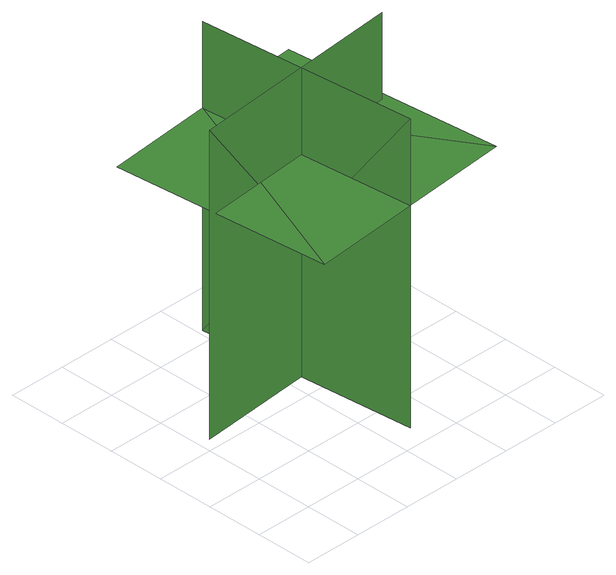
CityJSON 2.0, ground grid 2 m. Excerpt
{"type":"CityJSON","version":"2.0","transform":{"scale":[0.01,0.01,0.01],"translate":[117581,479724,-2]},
"CityObjects":{
"tree1":{"type":"SolitaryVegetationObject","geometry":[{"type":"MultiSurface","lod":"1","boundaries":[[[0,1,2]],[[0,2,3]],[[4,5,6]],[[4,6,7]],[[8,9,10]],[[8,10,11]],[[8,11,12]],[[8,12,13]]]}]}
},
"vertices":[
[813,514,6],[42,442,6],[42,442,1083],[813,514,1083],[418,846,6],[490,75,6],[490,75,1083],[418,846,1083],[418,846,781],[32,809,781],[104,39,781],[490,75,781],[876,111,781],[803,882,781]
]}
